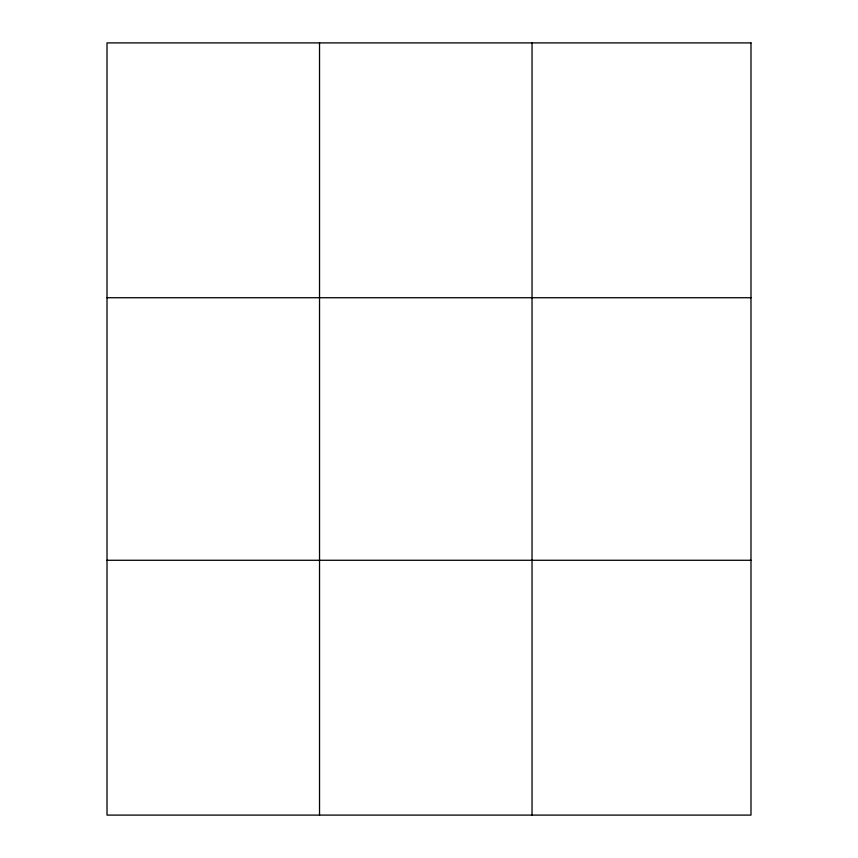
<?xml version="1.0" encoding="UTF-8"?>
<svg xmlns="http://www.w3.org/2000/svg" width="858" height="858" viewBox="0 0 858 858"><rect width="100%" height="100%" fill="white"/><g stroke="black" fill="none" stroke-linecap="round" stroke-linejoin="round"><path stroke-width="1.29" d="M319.53 42.9L319.53 815.1M532.035 42.9L532.035 815.1M107.014 297.726L750.986 297.726M107.014 560.274L750.986 560.274M750.986 42.9L750.986 815.1L107.014 815.1L107.014 42.9L750.986 42.9"/></g></svg>
